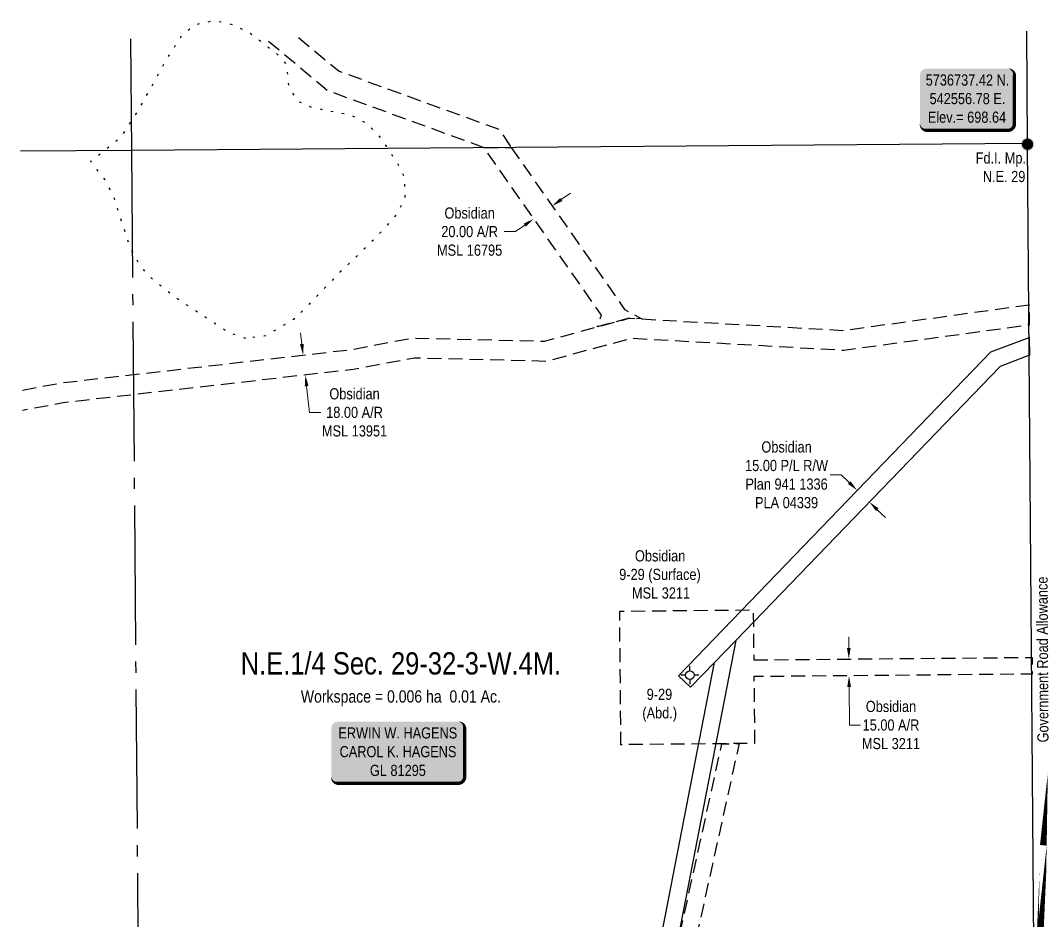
# Model space of a CAD drawing. Extents: x 540401 to 546765, y 5731607 to 5736849.
# Drawn here: x 541652 to 542570, y 5736040 to 5736849 of the extents above; entities that cross this region are included whole.
import ezdxf
from ezdxf.enums import TextEntityAlignment as Align

# ---------------------------------------------------------------- set-up
doc = ezdxf.new("R2010")
doc.units = 0
doc.header["$LTSCALE"] = 5
doc.header["$PDSIZE"] = 0.5
for name, pattern in [('foc-ACCESSROAD', [3.75, 2.5, -1.25]), ('foc-QUARTERLINE', [33, 25, -3, 2, -3]), ('foc-WHEELTRACKS', [2, 0.4, -1.6])]:
    doc.linetypes.add(name, pattern=pattern)
doc.layers.get('Defpoints').update_dxf_attribs({"color": 9})
for name, color, linetype in [('AS-OWNER', 7, 'Continuous'), ('AS-ROADS', 254, 'Continuous'), ('C-AR', 13, 'foc-ACCESSROAD'), ('C-RW', 13, 'Continuous'), ('C-SYMBOL', 7, 'Continuous'), ('C-WS', 13, 'foc-ACCESSROAD'), ('DETAIL-T', 7, 'Continuous'), ('F-WS-S', 8, 'Continuous'), ('L-AREAREQUIRED', 7, 'Continuous'), ('L-MON', 1, 'Continuous'), ('L-QSEC', 8, 'foc-QUARTERLINE'), ('L-ROAD-T', 7, 'Continuous'), ('L-SEC', 7, 'Continuous'), ('T-WATER-P3', 160, 'foc-WHEELTRACKS')]:
    doc.layers.add(name, color=color, linetype=linetype)
for name, color, linetype, lineweight in [('C-AR-T', 13, 'Continuous', 9), ('C-RW-T', 13, 'Continuous', 9), ('C-WS-T', 13, 'Continuous', 9)]:
    doc.layers.add(name, color=color, linetype=linetype, lineweight=lineweight)
doc.styles.add('100L', font='ARIALN.TTF', dxfattribs={"height": 11})
doc.styles.add('175L', font='ARIALN.TTF', dxfattribs={"height": 20})
doc.styles.add('80', font='ARIALN.TTF', dxfattribs={"height": 10})
doc.styles.add('80CG', font='ARIALN.TTF', dxfattribs={"height": 10})
doc.styles.add('80L', font='ARIALN.TTF', dxfattribs={"height": 10})
doc.dimstyles.new('Compass 5 000', dxfattribs={"dimscale": 5, "dimtxt": 9, "dimasz": 2, "dimexe": 0.2, "dimexo": 0.0625, "dimgap": 0.5, "dimtad": 0, "dimtih": 1, "dimtoh": 1, "dimzin": 0, "dimdsep": 46, "dimtxsty": '80CG', "dimcen": 0.1, "dimse1": 1, "dimse2": 1, "dimclrd": 256, "dimclrt": 256, "dimaunit": 1, "dimadec": 4, "dimazin": 0, "dimtfac": 0.06, "dimtofl": 0, "dimtmove": 0, "dimatfit": 1, "dimfxl": 0.2, "dimtolj": 1, "dimtzin": 0, "dimlwd": -1, "dimarcsym": 0})

# ---------------------------------------------------------------- blocks, each defined once
blk = doc.blocks.new('*D58')
at = {"layer": 'C-AR-T', "transparency": 16777216}
for p, q in [((541905.0646117767, 5736558.067711572), (541903.930894955, 5736568.003238039)), ((541909.3726743071, 5736520.313249025), (541912.0734914233, 5736496.644163921)), ((541912.0734914233, 5736496.644163921), (541922.0734914234, 5736496.644163921))]:
    blk.add_line(p, q, dxfattribs=at)
for points in [[(541906.7205328548, 5736558.256664376), (541903.4086906989, 5736557.878758769), (541906.1983285986, 5736548.132185106)], [(541911.0285953851, 5736520.502201828), (541907.7167532293, 5736520.124296221), (541908.2389574853, 5736530.248775491)]]:
    blk.add_solid(points, dxfattribs=at)
at = {"layer": 'Defpoints', "color": 0, "transparency": 16777216}
for p in [(541940.4803930721, 5736552.044021415), (541908.2389574853, 5736530.248775491), (541942.5210219588, 5736534.1606118)]:
    blk.add_point(p, dxfattribs=at)
at = {"layer": 'C-AR-T', "transparency": 16777216, "insert": (541952.3838597726, 5736496.644163921), "char_height": 10, "attachment_point": 5, "style": '80CG'}
blk.add_mtext('\\A1;Obsidian\\P18.00 A/R\\PMSL 13951', dxfattribs=at)
blk = doc.blocks.new('*D59')
at = {"layer": 'C-AR-T', "transparency": 16777216}
for p, q in [((542138.0524699944, 5736687.772094905), (542146.2456594799, 5736693.505474892)), ((542096.8737786892, 5736658.95632237), (542086.8737786892, 5736658.95632237)), ((542105.2805344458, 5736664.839150453), (542096.8737786892, 5736658.95632237))]:
    blk.add_line(p, q, dxfattribs=at)
for points in [[(542137.0969066634, 5736689.137626487), (542139.0080333254, 5736686.406563325), (542129.859280509, 5736682.038714921)], [(542104.3249711148, 5736666.204682034), (542106.2360977768, 5736663.473618872), (542113.4737239308, 5736670.572530439)]]:
    blk.add_solid(points, dxfattribs=at)
at = {"layer": 'Defpoints', "color": 0, "transparency": 16777216}
for p in [(542113.4737239308, 5736670.572530439), (542136.242526846, 5736672.916844941), (542119.8569702678, 5736661.450660459)]:
    blk.add_point(p, dxfattribs=at)
at = {"layer": 'C-AR-T', "transparency": 16777216, "insert": (542055.741445811, 5736658.95632237), "char_height": 10, "attachment_point": 5, "style": '80CG'}
blk.add_mtext('\\A1;Obsidian\\P20.00 A/R\\PMSL 16795', dxfattribs=at)
blk = doc.blocks.new('*D67')
at = {"layer": 'C-AR-T', "transparency": 16777216}
for p, q in [((542396.2229432313, 5736285.202347981), (542396.1355178214, 5736295.201965814)), ((542396.5289306877, 5736250.203854666), (542396.8284880703, 5736215.940825797)), ((542396.8284880703, 5736215.940825797), (542406.8284880704, 5736215.940825797))]:
    blk.add_line(p, q, dxfattribs=at)
for points in [[(542397.8895462034, 5736285.216918882), (542394.5563402593, 5736285.187777079), (542396.3103686413, 5736275.202730148)], [(542398.1955336598, 5736250.218425567), (542394.8623277156, 5736250.189283764), (542396.4415052778, 5736260.203472499)]]:
    blk.add_solid(points, dxfattribs=at)
at = {"layer": 'Defpoints', "color": 0, "transparency": 16777216}
for p in [(542387.323452925, 5736275.124158666), (542387.4545895616, 5736260.124901017), (542396.4415052778, 5736260.203472499)]:
    blk.add_point(p, dxfattribs=at)
at = {"layer": 'C-AR-T', "transparency": 16777216, "insert": (542434.1102070337, 5736215.940825797), "char_height": 10, "attachment_point": 5, "style": '80CG'}
blk.add_mtext('\\A1;Obsidian\\P15.00 A/R\\PMSL 3211', dxfattribs=at)
blk = doc.blocks.new('GABD')
for p, q in [((-0.8077887898243716, 0), (-1.615577579648743, 0)), ((0, 0.8077887898252811), (0, 1.615577579648743)), ((1.615577579648743, 0), (0.8077887898243716, 0)), ((0, -0.8077887898252811), (0, -1.615577579648743))]:
    blk.add_line(p, q)
blk.add_circle((0, 0), 0.8)
blk = doc.blocks.new('*D69')
at = {"layer": 'C-RW-T', "transparency": 16777216}
for p, q in [((542389.442377877, 5736440.59138584), (542379.4423778774, 5736440.59138584)), ((542396.6588448235, 5736433.630157281), (542389.442377877, 5736440.59138584)), ((542421.8597680209, 5736409.320562629), (542429.0569687216, 5736402.377918891))]:
    blk.add_line(p, q, dxfattribs=at)
for points in [[(542397.8159521134, 5736434.82969073), (542395.5017375336, 5736432.430623829), (542403.8560455237, 5736426.687513541)], [(542423.0168753108, 5736410.520096079), (542420.702660731, 5736408.12102918), (542414.6625673207, 5736416.263206368)]]:
    blk.add_solid(points, dxfattribs=at)
at = {"layer": 'Defpoints', "color": 0, "transparency": 16777216}
for p in [(542403.8560455237, 5736426.687513541), (542376.9676640094, 5736398.813250429), (542387.7741858065, 5736388.388943255)]:
    blk.add_point(p, dxfattribs=at)
at = {"layer": 'C-RW-T', "transparency": 16777216, "insert": (542340.3564297184, 5736440.59138584), "char_height": 10, "attachment_point": 5, "style": '80CG'}
blk.add_mtext('\\A1;Obsidian\\P15.00 P/L R/W\\PPlan 941 1336\\PPLA 04339', dxfattribs=at)
blk = doc.blocks.new('fdia')
at = {"color": 255, "const_width": 1}
blk.add_lwpolyline([(-0.5, 0, 1), (0.5, 0, 1)], format="xyb", close=True, dxfattribs=at)
blk = doc.blocks.new('Fdiaa')
blk.add_blockref('fdia', (0, 0))
blk = doc.blocks.new('fdib')
at = {"color": 1, "const_width": 1.6}
blk.add_lwpolyline([(-0.3999999999996362, 0, 0.9999999999999998), (0.3999999999996362, 0, 1)], format="xyb", close=True, dxfattribs=at)
at = {"color": 1}
blk.add_circle((0, 0), 0.8, dxfattribs=at)
blk = doc.blocks.new('Fdibb')
blk.add_blockref('fdib', (0, 0))
blk = doc.blocks.new('fdicc')
for name in ['Fdibb', 'Fdiaa']:
    blk.add_blockref(name, (0, 0))
blk = doc.blocks.new('FDI')
blk.add_blockref('fdicc', (0, 0))
blk = doc.blocks.new('*U73')
h = blk.add_hatch(color=59)
edge = h.paths.add_edge_path()
edge.add_line((-53.99999999999998, -28.5), (53.99999999999998, -28.5))
edge.add_arc((53.99999999999999, -22.49999999999999), 6.000000000000007, 269.9999999999999, 359.9999999999999)
edge.add_line((59.99999999999999, -22.5), (59.99999999999999, 21))
edge.add_arc((53.99999999999999, 20.99999999999999), 6.000000000000007, 6.785183320455494e-14, 90.00000000000006)
edge.add_line((53.99999999999998, 27), (-53.99999999999998, 27))
edge.add_arc((-53.99999999999999, 20.99999999999999), 6.000000000000007, 89.99999999999993, 179.9999999999999)
edge.add_line((-59.99999999999999, 21), (-59.99999999999999, -22.5))
edge.add_arc((-53.99999999999999, -22.49999999999999), 6.000000000000007, 180.0000000000001, 270.0000000000001)
at = {"color": 1, "flags": 128}
blk.add_lwpolyline([(-53.99999999999998, -28.5, 3, 3, 0), (53.99999999999998, -28.5, 3, 3, 0.4142135623730951), (59.99999999999999, -22.5, 3, 3, 0), (59.99999999999999, 21, 3, 0, 0.4142135623730951), (53.99999999999998, 27, 0, 0, 0), (-53.99999999999998, 27, 0, 0, 0.4142135623730951), (-59.99999999999999, 21, 0, 0, 0), (-59.99999999999999, -22.5, 0, 3, 0.4142135623730951)], format="xyseb", close=True, dxfattribs=at)
blk.add_lwpolyline([(-34.98401373009702, -11.31965359127235, 0, 7.499999999999998, 0), (-4.645243879860796e-17, -5.601060209997687e-16, 0, 0, 0)], format="xyseb", dxfattribs=at)
at = {"color": 1, "style": '80'}
blk.add_attdef('ENTER_TEXT_001', (-35.98567530695772, -4.996589358799454), '', height=10, dxfattribs=at)
blk = doc.blocks.new('*U85')
h = blk.add_hatch(color=254)
edge = h.paths.add_edge_path()
edge.add_line((-36.49999999999998, -28.5), (36.49999999999998, -28.5))
edge.add_arc((36.49999999999999, -22.49999999999999), 6.000000000000007, 269.9999999999999, 359.9999999999999)
edge.add_line((42.49999999999999, -22.5), (42.49999999999999, 21))
edge.add_arc((36.49999999999999, 20.99999999999999), 6.000000000000007, 6.785183320455494e-14, 90.00000000000006)
edge.add_line((36.49999999999998, 27), (-36.49999999999998, 27))
edge.add_arc((-36.49999999999999, 20.99999999999999), 6.000000000000007, 89.99999999999993, 179.9999999999999)
edge.add_line((-42.49999999999999, 21), (-42.49999999999999, -22.5))
edge.add_arc((-36.49999999999999, -22.49999999999999), 6.000000000000007, 180.0000000000001, 270.0000000000001)
at = {"color": 1, "flags": 128}
blk.add_lwpolyline([(-36.49999999999998, -28.5, 3, 3, 0), (36.49999999999998, -28.5, 3, 3, 0.4142135623730951), (42.49999999999999, -22.5, 3, 3, 0), (42.49999999999999, 21, 3, 0, 0.4142135623730951), (36.49999999999998, 27, 0, 0, 0), (-36.49999999999998, 27, 0, 0, 0.4142135623730951), (-42.49999999999999, 21, 0, 0, 0), (-42.49999999999999, -22.5, 0, 3, 0.4142135623730951)], format="xyseb", close=True, dxfattribs=at)
blk.add_lwpolyline([(-39.77444062288145, -15.67485812063001, 0, 9.999999999999998, 0), (0, 0, 4.999999999999999, 4.999999999999999, 0)], format="xyseb", dxfattribs=at)
at = {"color": 1, "style": '80'}
blk.add_attdef('ENTER_TEXT_001', (-35.98567530695772, -4.996589358799454), '', height=10, dxfattribs=at)

msp = doc.modelspace()

# ---------------------------------------------------------------- linework, layer by layer
at = {"layer": 'AS-ROADS', "const_width": 5.997089580000003, "flags": 128}
msp.add_lwpolyline([(542583.7703666191, 5735010.635173723), (542579.4577146784, 5735480.551215066), (542571.3847223358, 5735551.751661369), (542521.831, 5735655.916999988), (542508.831, 5735686.33299995), (542502.056, 5735700.299999988), (542496.0820000047, 5735711.722999988), (542478.083, 5735742.579999988), (542470.637, 5735758.651999988), (542465.8220000047, 5735775.984999988), (542464.5260000015, 5735792.010999988), (542466.4380000001, 5735809.622999962), (542471.3850000047, 5735826.430999951), (542479.921, 5735844.335999988), (542495.35, 5735874.564), (542509.806, 5735902.49799995), (542530.3480000047, 5735942.099999988), (542554.382, 5735988.801999951), (542562.8130000046, 5736007.006999988), (542566.0420000047, 5736016.887999951), (542568.258, 5736032.037999988), (542570.5360000015, 5736083.763999988), (542570.9310000062, 5736108.121999951), (542570.9132959212, 5736107.958947565)], dxfattribs=at)
at = {"layer": 'C-AR', "flags": 128}
for points in [[(542068.7853817095, 5736734.351981546), (541928.3620022438, 5736785.452554521), (541871.1451348632, 5736833.044609423)], [(541902.0740329953, 5736833.30713015), (541938.4557730985, 5736803.0453935), (542082.0723948898, 5736750.953749859), (542093.0752392276, 5736734.537148658)], [(541654.0722623734, 5736516.586790791), (541688.1507301587, 5736523.119737601), (541754.0140951081, 5736530.675290746), (541948.7812533672, 5736553.017618933), (542004.6607460384, 5736563.523549206), (542122.8784657608, 5736560.565253874), (542170.3437284796, 5736573.443050572), (542198.9879723571, 5736581.214961682), (542210.3295478835, 5736580.572302531), (542390.9267643759, 5736570.340328816), (542558.0926152447, 5736593.246126504), (542558.2461206015, 5736575.098994579), (542391.646992926, 5736552.270595387), (542200.8831800934, 5736563.078144447), (542125.0562597321, 5736542.504698164), (542006.1146833536, 5736545.480610806), (541951.4726802512, 5736535.20894607), (541754.1616476119, 5736512.574138265), (541690.8746016932, 5736505.314107979), (541654.2175062249, 5736498.28704)]]:
    msp.add_lwpolyline(points, dxfattribs=at)
msp.add_lwpolyline([(542093.0752392276, 5736734.537148658), (542194.958743226, 5736589.128319236), (542210.3295478835, 5736580.572302531), (542198.9879723571, 5736581.214961682), (542170.3437284796, 5736573.443050572), (542174.1532629157, 5736583.970323142), (542068.7853817095, 5736734.351981546), (542093.0752392276, 5736734.537148658)], close=True, dxfattribs=at)
at = {"layer": 'C-RW', "flags": 128}
msp.add_lwpolyline([(542523.7415209226, 5736550.961327584), (542558.3409989834, 5736563.921673329), (542558.4765286433, 5736547.938023234), (542532.0735591041, 5736537.96585045), (542294.7897917462, 5736292.008794428), (542275.6735853859, 5736272.19495324), (542254.1134622948, 5736249.845572293), (542243.3378704073, 5736260.276478126)], close=True, dxfattribs=at)
msp.add_lwpolyline([(542209.4584443823, 5735931.375954456), (542275.6735853859, 5736272.19495324), (542294.7897917462, 5736292.008794428), (542224.7341507219, 5735931.512474151)], dxfattribs=at)
at = {"layer": 'C-WS', "flags": 128}
for points in [[(542310.8899099024, 5736274.404561026), (542560.7762030684, 5736276.739507129), (542560.9034484428, 5736261.74021553), (542311.0294400486, 5736259.405376633), (542311.5844536026, 5736199.431122395), (542297.7307488187, 5736199.302444102), (542282.3382824077, 5736199.160173213), (542191.6347622449, 5736198.318481816), (542190.5230628467, 5736318.266969256), (542310.4725499366, 5736319.381120971), (542310.8899099024, 5736274.404561026)], [(542242.014900276, 5735946.626970246), (542262.9025083281, 5735946.784423912), (542263.338650353, 5735897.286779966), (542264.3720647051, 5735787.331499777), (542064.380921287, 5735785.449332193), (542062.87518721, 5735945.442246909), (542226.6800671284, 5735946.983856362), (542282.3382824077, 5736199.160173213), (542297.7307488187, 5736199.302444102), (542242.014900276, 5735946.626970246)]]:
    msp.add_lwpolyline(points, close=True, dxfattribs=at)
at = {"layer": 'L-QSEC'}
for p, q in [((541752.3667316274, 5736731.94807053), (541751.5513965274, 5736832.029512313)), ((541758.7093605037, 5735957.972228438), (541752.3667316274, 5736731.94807053))]:
    msp.add_line(p, q, dxfattribs=at)
at = {"layer": 'L-SEC'}
for p, q in [((542556.864097868, 5736738.099566767), (542556.034026114, 5736838.857863057)), ((541752.3667316274, 5736731.94807053), (541652.3693994232, 5736731.136097436)), ((542556.864097868, 5736738.099566767), (541752.3667316274, 5736731.94807053)), ((542563.2395722594, 5735932.426450902), (542556.778, 5736737.414999988))]:
    msp.add_line(p, q, dxfattribs=at)
at = {"layer": 'T-WATER-P3', "flags": 128}
msp.add_lwpolyline([(541854.8535669396, 5736563.144263411), (541839.661199504, 5736568.025150218), (541789.8525203122, 5736600.863848885), (541767.0964541446, 5736619.646196735), (541758.0501715189, 5736631.429801395), (541753.2121268957, 5736640.619236002), (541750.7944326486, 5736645.211715424), (541735.6563610812, 5736691.779001107), (541728.7021141049, 5736705.023101714), (541715.4044261933, 5736722.1290647), (541727.4603637065, 5736731.741209584), (541743.2743279508, 5736744.348263923), (541752.2462058717, 5736758.449999236), (541759.3854558859, 5736769.671166023), (541781.409489282, 5736809.953851477), (541797.4663063205, 5736835.394864401), (541809.1295139594, 5736844.92502815), (541826.4872838969, 5736848.601268291), (541843.7763010127, 5736844.75676513), (541857.9656782094, 5736837.76288573), (541881.556309917, 5736819.64937764), (541891.195566727, 5736809.133170953), (541893.0784343269, 5736790.198229105), (541900.4575141947, 5736776.536774216), (541914.397432431, 5736770.5039336), (541949.0927122101, 5736763.839736631), (541962.5024538456, 5736756.658798186), (541973.4057405539, 5736746.453170607), (541981.9285509617, 5736733.807346677), (541990.1868011635, 5736721.553235221), (541997.1474621013, 5736707.889126616), (541997.7018491618, 5736689.306229587), (541990.9467212865, 5736675.361089479), (541971.3755546733, 5736653.201734336), (541939.2376395811, 5736622.470298988), (541898.517749269, 5736580.606913736), (541872.5247141268, 5736565.438281514), (541854.8535669396, 5736563.144263411)], close=True, dxfattribs=at)

# ---------------------------------------------------------------- block references
at = {"layer": 'AS-OWNER', "color": 5}
ref = msp.add_blockref('*U73', (541991.4022507437, 5736192.081973447), dxfattribs=dict(at, xscale=0.9990120540484214, yscale=0.9990120540484214, zscale=0.9990120540484214))
ref.add_attrib('ENTER_TEXT_001', 'ERWIN W. HAGENS', (541937.8433473413, 5736203.910884934), dxfattribs={"layer": '0', "color": 1, "height": 9.990120540484217, "style": '80'})
ref.add_attrib('ENTER_TEXT_002', 'CAROL K. HAGENS', (541938.9643397211, 5736187.083505906), dxfattribs={"layer": '0', "color": 1, "height": 9.990120540484217, "style": '80'})
ref.add_attrib('ENTER_TEXT_003', 'GL 81295', (541966.1850331038, 5736170.256126879), dxfattribs={"layer": '0', "color": 1, "height": 9.990120540484217, "style": '80'})
at = {"layer": 'DETAIL-T'}
ref = msp.add_blockref('*U85', (542502.5569951809, 5736778.382340637), dxfattribs=dict(at, xscale=0.99951493, yscale=0.99951493, zscale=0.99951493))
ref.add_attrib('ENTER_TEXT_001', '5736737.42 N.', (542465.2558616063, 5736790.149026744), dxfattribs={"layer": '0', "color": 1, "height": 9.995149300000007, "style": '80'})
ref.add_attrib('ENTER_TEXT_002', '542556.78 E.', (542468.753482064, 5736773.449536736), dxfattribs={"layer": '0', "color": 1, "height": 9.995149300000007, "style": '80'})
ref.add_attrib('ENTER_TEXT_003', 'Elev.= 698.64', (542467.2092110432, 5736756.750046728), dxfattribs={"layer": '0', "color": 1, "height": 9.995149300000007, "style": '80'})
at = {"layer": 'F-WS-S', "xscale": 5.000000000000025, "yscale": 5.000000000000025, "zscale": 5.000000000000025}
msp.add_blockref('GABD', (542253.5245393378, 5736260.759972632), dxfattribs=at)
at = {"layer": 'L-MON', "xscale": 5.000000000000023, "yscale": 5.000000000000023, "zscale": 5.000000000000023}
msp.add_blockref('FDI', (542556.778, 5736737.414999988), dxfattribs=at)

# ---------------------------------------------------------------- texts
at = {"layer": 'C-SYMBOL', "color": 3, "style": '175L'}
msp.add_text('N.E.1/4 Sec. 29-32-3-W.4M.', height=20.00000000000003, dxfattribs=at).set_placement((541994.0106948799, 5736255.3367185), align=Align.BOTTOM_CENTER)
at = {"layer": 'C-WS-T', "attachment_point": 1, "style": '80L'}
for s, width, insert, char_height in [('\\pi14.402;Obsidian\\P\\pi0.27794;9-29 (Surface)\\P\\pi11.692;MSL 3211', 72.65901165985254, (542189.7932933611, 5736372.900878704), 10.00503373257159), ('\\pi4.3235;9-29 \\P\\pi0.39447;(Abd.)', 30.59792208412673, (542210.4351845923, 5736248.585559893), 9.999989695012543)]:
    msp.add_mtext_dynamic_manual_height_columns(s, width=width, gutter_width=50, heights=[0], dxfattribs=dict(at, insert=insert, char_height=char_height))
at = {"layer": 'L-AREAREQUIRED', "color": 5, "style": '100L'}
msp.add_text('Workspace = 0.006 ha  0.01 Ac.', height=11.00000000000001, dxfattribs=at).set_placement((541994.0106948799, 5736232.836718496), align=Align.BOTTOM_CENTER)
at = {"layer": 'L-MON', "insert": (542499.2721658384, 5736730.150567458), "char_height": 9.995149299999982, "attachment_point": 1, "style": '80L'}
msp.add_mtext_dynamic_manual_height_columns('\\pi10.905;Fd.I. Mp.\\P\\pi17.335;N.E. 29', width=54.15184174624827, gutter_width=50, heights=[0], dxfattribs=at)
at = {"layer": 'L-ROAD-T', "style": '80L'}
msp.add_text('Government Road Allowance', height=9.994968799999967, rotation=90.3104942003058, dxfattribs=at).set_placement((542570.1947353566, 5736274.810076466), align=Align.MIDDLE_CENTER)

# ---------------------------------------------------------------- dimensions: what is measured, and where the dimension line sits
at = {"layer": 'C-AR-T'}
for base, p1, p2, angle, text, picture, middle in [((542113.4737239308, 5736670.572530439), (542136.2425268462, 5736672.91684494), (542119.8569702678, 5736661.450660458), 214.98332411068517, 'Obsidian\\P20.00 A/R\\PMSL 16795', '*D59', (542055.741445811, 5736658.95632237)), ((541908.2389574853, 5736530.248775491), (541940.4803930721, 5736552.044021416), (541942.5210219588, 5736534.160611801), 276.5097150720264, 'Obsidian\\P18.00 A/R\\PMSL 13951', '*D58', (541952.3838597726, 5736496.644163921)), ((542396.4415052778, 5736260.203472499), (542387.3234529251, 5736275.124158666), (542387.4545895616, 5736260.124901017), 270.5009170823214, 'Obsidian\\P15.00 A/R\\PMSL 3211', '*D67', (542434.1102070337, 5736215.940825797))]:
    dim = msp.add_linear_dim(base=base, p1=p1, p2=p2, angle=angle, text=text, dimstyle='Compass 5 000', dxfattribs=at)
    dim.commit()
    dim.dimension.update_dxf_attribs({"geometry": picture, "text_midpoint": middle, "dimtype": 161})
at = {"layer": 'C-RW-T'}
dim = msp.add_linear_dim(base=(542403.8560455237, 5736426.687513541), p1=(542387.7741858066, 5736388.388943255), p2=(542376.9676640091, 5736398.813250429), angle=136.0313737359186, text='Obsidian\\P15.00 P/L R/W\\PPlan 941 1336\\PPLA 04339', dimstyle='Compass 5 000', dxfattribs=at)
dim.commit()
dim.dimension.update_dxf_attribs({"geometry": '*D69', "text_midpoint": (542340.3564297184, 5736440.59138584), "dimtype": 161})

doc.saveas('drawing.dxf')
